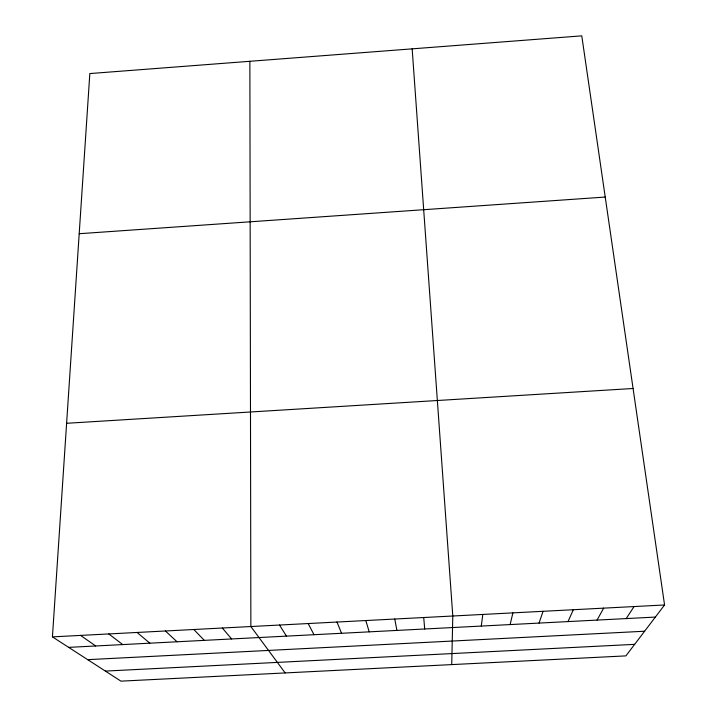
<?xml version="1.0" encoding="UTF-8"?>
<svg xmlns="http://www.w3.org/2000/svg" width="717" height="717" viewBox="0 0 717 717"><rect width="100%" height="100%" fill="white"/><g stroke="black" fill="none" stroke-linecap="round" stroke-linejoin="round"><path stroke-width="1.08" d="M451.728 664.596L452.794 616.002L412.158 48.855M52.431 636.875L89.831 73.564L581.774 35.85L664.569 604.969L625.887 655.885L120.949 681.15L52.431 636.875L664.569 604.969M481.295 626.066L482.81 614.442M510.128 624.579L512.906 612.874M539.032 623.091L543.083 611.296M568.007 621.594L573.34 609.719M597.055 620.088L603.669 608.141M626.174 618.592L634.079 606.555M79.202 233.715L605.229 197.05M66.609 423.29L633.075 388.489M68.671 647.37L655.365 617.077M87.689 659.658L644.619 631.229M105.372 671.085L634.653 644.35M80.573 635.405L95.675 645.972M108.778 633.936L122.732 644.574M137.055 632.466L149.862 643.176M165.403 630.987L177.045 641.778M193.823 629.508L204.3 640.371M222.315 628.02L231.627 638.955M285.151 672.931L250.869 626.533L249.866 61.295M279.505 625.036L286.459 636.122M308.202 623.539L313.974 634.706M336.981 622.042L341.552 633.281M365.822 620.537L369.201 631.856M394.744 619.031L396.913 630.422M423.729 617.516L424.697 628.988"/></g></svg>
